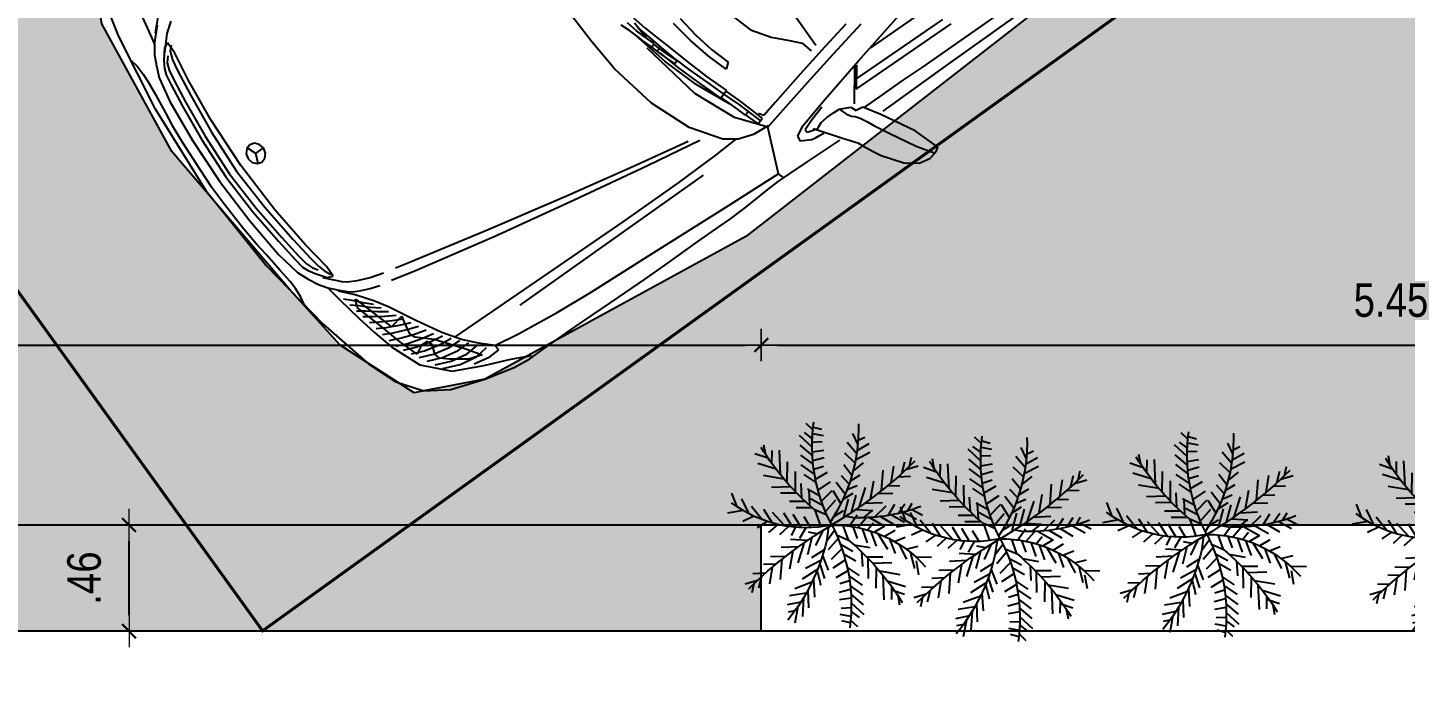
# Model space of a CAD drawing. Header units: millimetres. Extents: x 1904 to 2142, y -1319 to -1235.
# Drawn here: x 2052.4 to 2058.37, y -1250.15 to -1247.31 of the extents above; entities that cross this region are included whole.
import ezdxf

# ---------------------------------------------------------------- set-up
doc = ezdxf.new("R2010")
doc.units = ezdxf.units.MM
doc.header["$LTSCALE"] = 30
doc.linetypes.add('HIDDEN2', pattern=[0.1875, 0.125, -0.0625])
doc.layers.get('0').update_dxf_attribs({"linetype": 'CONTINUOUS'})
doc.layers.get('Defpoints').update_dxf_attribs({"linetype": 'CONTINUOUS'})
doc.layers.add('arquitetura', color=8, linetype='CONTINUOUS')
doc.layers.add('VE', color=118, linetype='CONTINUOUS')
doc.layers.add('E-Pen-C', color=4, linetype='CONTINUOUS', lineweight=15)
doc.layers.add('E-Pen-G', color=3, linetype='CONTINUOUS', lineweight=30)
doc.styles.add('F2', font='ARIALN.TTF')
doc.dimstyles.new('DIMENSION-1', dxfattribs={"dimtxt": 0.145, "dimasz": 0.07, "dimexe": 1, "dimexo": 0, "dimgap": 0.12, "dimtad": 1, "dimzin": 7, "dimdsep": 46, "dimtxsty": 'F2', "dimblk1": 'TRACO', "dimblk2": 'TRACO', "dimsah": 1, "dimcen": 1, "dimse1": 1, "dimse2": 1, "dimclrd": 4, "dimclre": 256, "dimclrt": 4, "dimadec": 8, "dimazin": 0, "dimtfac": 1, "dimtix": 1, "dimtmove": 2, "dimatfit": 3, "dimldrblk": 'TRACO', "dimfxl": 1, "dimtolj": 1, "dimtzin": 0, "dimarcsym": 0})

# ---------------------------------------------------------------- blocks, each defined once
blk = doc.blocks.new('TRACO')
at = {"layer": 'E-Pen-C'}
for p, q in [((0, 1), (0, -1)), ((-1, 0), (1, 0))]:
    blk.add_line(p, q, dxfattribs=at)
at = {"layer": 'E-Pen-G'}
blk.add_line((-0.424, -0.424), (0.424, 0.424), dxfattribs=at)
blk = doc.blocks.new('*D163')
at = {"layer": 'arquitetura', "color": 4, "linetype": 'Continuous', "lineweight": -2}
blk.add_line((2044.2583, -1248.6891), (2055.5107, -1248.6891), dxfattribs=at)
at = {"layer": 'Defpoints', "color": 0, "linetype": 'Continuous'}
for p in [(2055.5807, -1248.6891), (2044.1883, -1249.6003), (2055.5807, -1249.9289)]:
    blk.add_point(p, dxfattribs=at)
at = {"layer": 'arquitetura', "color": 4, "linetype": 'Continuous', "lineweight": -2, "xscale": 0.07, "yscale": 0.07, "zscale": 0.07, "rotation": 180}
blk.add_blockref('TRACO', (2044.1883, -1248.6891), dxfattribs=at)
at = {"layer": 'arquitetura', "color": 4, "linetype": 'Continuous', "lineweight": -2, "xscale": 0.07, "yscale": 0.07, "zscale": 0.07}
blk.add_blockref('TRACO', (2055.5807, -1248.6891), dxfattribs=at)
at = {"layer": 'arquitetura', "color": 4, "linetype": 'Continuous', "insert": (2049.8845, -1248.4951), "char_height": 0.145, "attachment_point": 5, "style": 'F2'}
blk.add_mtext('\\A1;11.39', dxfattribs=at)
blk = doc.blocks.new('*D164')
at = {"layer": 'arquitetura', "color": 4, "linetype": 'Continuous', "lineweight": -2}
blk.add_line((2055.6507, -1248.6891), (2060.9645, -1248.6891), dxfattribs=at)
at = {"layer": 'Defpoints', "color": 0, "linetype": 'Continuous'}
for p in [(2061.0345, -1248.6891), (2055.5807, -1249.9289), (2061.0345, -1249.9289)]:
    blk.add_point(p, dxfattribs=at)
at = {"layer": 'arquitetura', "color": 4, "linetype": 'Continuous', "lineweight": -2, "xscale": 0.07, "yscale": 0.07, "zscale": 0.07, "rotation": 180}
blk.add_blockref('TRACO', (2055.5807, -1248.6891), dxfattribs=at)
at = {"layer": 'arquitetura', "color": 4, "linetype": 'Continuous', "lineweight": -2, "xscale": 0.07, "yscale": 0.07, "zscale": 0.07}
blk.add_blockref('TRACO', (2061.0345, -1248.6891), dxfattribs=at)
at = {"layer": 'arquitetura', "color": 4, "linetype": 'Continuous', "insert": (2058.3076, -1248.4954), "char_height": 0.145, "attachment_point": 5, "style": 'F2'}
blk.add_mtext('\\A1;5.45', dxfattribs=at)
blk = doc.blocks.new('Austin Mini dessus')
at = {"color": 8, "flags": 128}
for points in [[(1.1117, 3.9516), (1.1466, 3.978)], [(1.1466, 3.978), (1.1788, 3.984)], [(1.1671, 3.9332), (1.2, 3.9805)], [(1.1788, 3.984), (1.2025, 3.9796)], [(1.2159, 3.9699), (1.1905, 3.8965)], [(1.2025, 3.9796), (1.2133, 3.9732)], [(1.2133, 3.9732), (1.2159, 3.9699)], [(1.0718, 3.8974), (1.1117, 3.9516)], [(1.127, 3.8612), (1.1671, 3.9332)], [(1.0602, 3.8752), (1.0718, 3.8974)], [(1.1905, 3.8965), (1.1378, 3.8027)], [(1.0455, 3.8453), (1.0602, 3.8752)], [(1.1035, 3.8163), (1.127, 3.8612)], [(1.0093, 3.792), (1.0326, 3.8229)], [(1.0326, 3.8229), (1.0383, 3.8304)], [(1.0383, 3.8304), (1.0455, 3.8453)], [(1.0947, 3.7975), (1.1035, 3.8163)], [(-0.2069, 3.765), (-0.1204, 3.7865)], [(-0.1204, 3.7865), (-0.0703, 3.7926)], [(-0.114, 3.7617), (-0.0609, 3.787)], [(-0.0703, 3.7926), (-0.0241, 3.7916)], [(-0.0241, 3.7916), (0.0842, 3.7922)], [(0.0842, 3.7922), (0.2332, 3.7952)], [(0.2332, 3.7952), (0.3237, 3.797)], [(0.3237, 3.797), (0.3971, 3.7966)], [(0.3971, 3.7966), (0.5088, 3.7962)], [(0.5088, 3.7962), (0.581, 3.797)], [(0.581, 3.797), (0.6212, 3.7976)], [(0.6212, 3.7976), (0.674, 3.7963)], [(0.674, 3.7963), (0.7177, 3.7934)], [(0.7177, 3.7934), (0.7547, 3.7905)], [(0.7547, 3.7905), (0.7913, 3.7892)], [(0.7913, 3.7892), (0.8117, 3.7899)], [(0.8107, 3.7898), (0.8054, 3.7722)], [(0.8117, 3.7899), (0.831, 3.7901)], [(0.831, 3.7901), (0.8924, 3.7915)], [(0.8924, 3.7915), (1.0016, 3.7949)], [(0.9589, 3.7245), (1.0093, 3.792)], [(1.0753, 3.7651), (1.0842, 3.7768)], [(1.0842, 3.7768), (1.0947, 3.7975)], [(1.1378, 3.8027), (1.1088, 3.7563)], [(1.1489, 3.7991), (1.3693, 3.7967)], [(1.3693, 3.7967), (1.6304, 3.7968)], [(-0.302, 3.7337), (-0.2069, 3.765)], [(-0.1874, 3.7324), (-0.114, 3.7617)], [(0.0688, 3.7297), (0.18, 3.7384)], [(0.18, 3.7384), (0.3684, 3.7483)], [(0.3684, 3.7483), (0.6405, 3.7634)], [(0.6405, 3.7634), (0.8064, 3.7721)], [(0.8054, 3.7722), (0.8566, 3.6469)], [(0.936, 3.7475), (0.9091, 3.7332)], [(0.936, 3.7475), (0.949, 3.7493)], [(0.949, 3.7493), (0.9623, 3.751)], [(0.9623, 3.751), (0.9758, 3.7525)], [(1.0506, 3.7228), (1.0594, 3.7455)], [(1.0506, 3.7228), (1.0806, 3.7369)], [(1.0594, 3.7455), (1.0677, 3.7588)], [(1.0677, 3.7588), (1.0753, 3.7651)], [(1.0806, 3.7369), (1.0877, 3.7528)], [(1.1088, 3.7563), (1.0877, 3.7528)], [(1.1098, 3.7592), (1.174, 3.7599)], [(1.174, 3.7599), (1.2419, 3.7604)], [(1.2419, 3.7604), (1.3135, 3.7616)], [(1.3135, 3.7616), (1.4923, 3.7636)], [(1.4923, 3.7636), (1.6691, 3.7637)], [(-0.3667, 3.6929), (-0.302, 3.7337)], [(-0.269, 3.694), (-0.1874, 3.7324)], [(-0.24, 3.6915), (-0.1897, 3.6999)], [(-0.1734, 3.7051), (-0.2108, 3.6933)], [(-0.2065, 3.713), (-0.1595, 3.7223)], [(-0.2018, 3.6646), (-0.1734, 3.7051)], [(-0.1897, 3.6999), (-0.152, 3.6952)], [(-0.1288, 3.7047), (-0.1629, 3.672)], [(-0.1595, 3.7223), (-0.127, 3.7206)], [(-0.127, 3.7206), (-0.1288, 3.7047)], [(-0.1288, 3.7047), (-0.0554, 3.7158)], [(-0.0554, 3.7158), (0.0688, 3.7297)], [(0.9091, 3.7332), (0.9111, 3.717)], [(0.9111, 3.717), (0.9395, 3.7016)], [(0.9383, 3.7145), (0.9395, 3.7228)], [(0.9665, 3.7034), (0.9383, 3.7145)], [(0.9395, 3.7228), (0.9564, 3.7282)], [(0.9395, 3.7016), (1.0331, 3.6766)], [(0.9564, 3.7282), (0.9673, 3.7309)], [(1.0136, 3.6893), (0.9665, 3.7034)], [(0.9673, 3.7309), (0.9712, 3.7316)], [(0.9712, 3.7316), (0.975, 3.7288)], [(0.975, 3.7288), (0.9869, 3.7238)], [(0.9869, 3.7238), (1.0083, 3.721)], [(1.0083, 3.721), (1.031, 3.7215)], [(1.031, 3.7215), (1.0455, 3.7223)], [(1.0455, 3.7223), (1.0506, 3.7228)], [(1.0947, 3.7351), (1.1565, 3.6487)], [(1.1226, 3.7043), (1.4484, 3.7087)], [(1.1626, 3.649), (1.1226, 3.7043)], [(-0.4163, 3.6266), (-0.3667, 3.6929)], [(-0.3332, 3.6261), (-0.269, 3.694)], [(-0.2983, 3.6509), (-0.2548, 3.669)], [(-0.2862, 3.6722), (-0.24, 3.6915)], [(-0.2557, 3.6613), (-0.2776, 3.6432)], [(-0.2582, 3.5904), (-0.2018, 3.6646)], [(-0.2108, 3.6933), (-0.2557, 3.6613)], [(-0.2548, 3.669), (-0.2057, 3.6781)], [(-0.2057, 3.6781), (-0.1684, 3.6754)], [(-0.1629, 3.672), (-0.1958, 3.6357)], [(1.0331, 3.6766), (1.174, 3.6425)], [(1.1335, 3.6804), (1.4355, 3.6849)], [(-0.4494, 3.54), (-0.4163, 3.6266)], [(-0.3686, 3.5396), (-0.3332, 3.6261)], [(-0.3224, 3.6082), (-0.2844, 3.624)], [(-0.3103, 3.6295), (-0.2696, 3.6465)], [(-0.2844, 3.624), (-0.2378, 3.6344)], [(-0.2776, 3.6432), (-0.2819, 3.6262)], [(-0.2819, 3.6262), (-0.2717, 3.5998)], [(-0.2696, 3.6465), (-0.2217, 3.6563)], [(-0.2378, 3.6344), (-0.2012, 3.6358)], [(-0.1958, 3.6357), (-0.2299, 3.5876)], [(-0.2217, 3.6563), (-0.1848, 3.6556)], [(-0.2069, 3.6195), (0.1144, 3.6255)], [(0.6296, 3.652), (-0.0059, 3.652)], [(0.1144, 3.6255), (0.369, 3.6287)], [(0.369, 3.6287), (0.5603, 3.6292)], [(0.5603, 3.6292), (0.6914, 3.6273)], [(0.6914, 3.6273), (0.7656, 3.6231)], [(0.769, 3.6265), (0.7337, 3.6018)], [(0.8118, 3.6411), (0.769, 3.6265)], [(0.8566, 3.6469), (0.7958, 3.5707)], [(0.8596, 3.6444), (0.8118, 3.6411)], [(0.835, 3.6098), (0.8402, 3.6233)], [(0.8372, 3.5784), (0.8502, 3.6203)], [(0.8402, 3.6233), (0.8582, 3.6183)], [(0.8566, 3.6469), (0.909, 3.6348)], [(0.909, 3.6348), (1.0218, 3.609)], [(1.174, 3.6425), (1.2747, 3.6187)], [(1.2235, 3.6328), (1.5547, 3.6348)], [(-0.3219, 3.5976), (-0.3417, 3.5395)], [(-0.3344, 3.5868), (-0.2992, 3.6015)], [(-0.3144, 3.5923), (-0.3219, 3.5976)], [(-0.2975, 3.5839), (-0.3144, 3.5923)], [(-0.3139, 3.579), (-0.2698, 3.5907)], [(-0.2994, 3.5535), (-0.2582, 3.5904)], [(-0.2992, 3.6015), (-0.2538, 3.6126)], [(-0.28, 3.5832), (-0.2975, 3.5839)], [(-0.2717, 3.5998), (-0.28, 3.5832)], [(-0.2299, 3.5876), (-0.2701, 3.5169)], [(-0.2698, 3.5907), (-0.2341, 3.5963)], [(-0.2538, 3.6126), (-0.2177, 3.6161)], [(0.7337, 3.6018), (0.675, 3.5196)], [(0.8151, 3.5556), (0.8242, 3.5824)], [(0.8252, 3.5824), (0.8299, 3.5961)], [(0.8252, 3.5824), (0.8372, 3.5784)], [(0.8299, 3.5961), (0.835, 3.6098)], [(0.8462, 3.577), (0.8582, 3.6183)], [(0.8604, 3.6051), (0.8577, 3.6008)], [(0.8634, 3.6093), (0.8604, 3.6051)], [(0.8666, 3.6133), (0.8634, 3.6093)], [(0.9143, 3.6021), (0.8666, 3.6133)], [(1.0183, 3.578), (0.9143, 3.6021)], [(1.0218, 3.609), (1.1282, 3.5852)], [(1.1282, 3.5852), (1.2404, 3.5618)], [(1.2747, 3.6187), (1.3537, 3.601)], [(-0.3585, 3.5441), (-0.3287, 3.5566)], [(-0.3465, 3.5655), (-0.3139, 3.579)], [(-0.3356, 3.5327), (-0.2955, 3.5465)], [(-0.3287, 3.5566), (-0.2858, 3.5689)], [(-0.3066, 3.538), (-0.2994, 3.5535)], [(-0.2955, 3.5465), (-0.2617, 3.5558)], [(-0.2858, 3.5689), (-0.2505, 3.5765)], [(0.4929, 3.5192), (0.6502, 3.5491)], [(0.517, 3.5386), (0.6793, 3.5662)], [(0.7958, 3.5707), (0.7435, 3.4498)], [(0.8063, 3.5287), (0.8151, 3.5556)], [(0.8257, 3.5419), (0.8097, 3.4979)], [(0.8257, 3.5419), (0.8372, 3.5784)], [(0.8334, 3.5361), (0.8462, 3.577)], [(1.12, 3.5551), (1.0183, 3.578)], [(1.0731, 3.5095), (1.0817, 3.5421)], [(1.2053, 3.5371), (1.12, 3.5551)], [(-0.4897, 3.3744), (-0.4494, 3.54)], [(-0.3843, 3.4776), (-0.3686, 3.5396)], [(-0.3693, 3.4953), (-0.3424, 3.5089)], [(-0.3639, 3.5197), (-0.3356, 3.5327)], [(-0.3417, 3.5395), (-0.3534, 3.4979)], [(-0.3424, 3.5089), (-0.3051, 3.524)], [(-0.3148, 3.5016), (-0.2843, 3.5144)], [(-0.2701, 3.5169), (-0.3098, 3.443)], [(-0.3001, 3.5036), (-0.3066, 3.538)], [(-0.3051, 3.524), (-0.273, 3.5351)], [(-0.2946, 3.4845), (-0.3001, 3.5036)], [(0.2791, 3.4759), (0.4929, 3.5192)], [(0.2925, 3.4981), (0.517, 3.5386)], [(0.675, 3.5196), (0.6278, 3.4015)], [(0.8067, 3.5309), (0.7615, 3.4315)], [(0.7718, 3.4351), (0.7952, 3.5024)], [(0.7952, 3.5024), (0.8192, 3.4954)], [(0.7972, 3.5019), (0.8063, 3.5287)], [(0.8192, 3.4954), (0.8334, 3.5361)], [(1.0484, 3.4825), (1.0731, 3.5095)], [(1.1011, 3.5379), (1.1017, 3.2922)], [(-0.3968, 3.4202), (-0.3843, 3.4776)], [(-0.3572, 3.4821), (-0.3836, 3.3914)], [(-0.3746, 3.4709), (-0.3493, 3.4851)], [(-0.374, 3.3698), (-0.3363, 3.4925)], [(-0.3534, 3.4979), (-0.3572, 3.4821)], [(-0.3561, 3.4613), (-0.3244, 3.4792)], [(-0.3493, 3.4851), (-0.3148, 3.5016)], [(-0.3363, 3.4925), (-0.2946, 3.4845)], [(-0.3341, 3.4567), (-0.3068, 3.4729)], [(-0.3244, 3.4792), (-0.2956, 3.4936)], [(0.0453, 3.4261), (0.2791, 3.4759)], [(0.0478, 3.4514), (0.2925, 3.4981)], [(0.8092, 3.4984), (0.7905, 3.4435)], [(0.7985, 3.4305), (0.8212, 3.4949)], [(1.0114, 3.445), (1.0484, 3.4825)], [(-0.3854, 3.4222), (-0.363, 3.4375)], [(-0.38, 3.4466), (-0.3561, 3.4613)], [(-0.3698, 3.4136), (-0.3437, 3.4343)], [(-0.363, 3.4375), (-0.3341, 3.4567)], [(-0.3534, 3.4119), (-0.3294, 3.4315)], [(-0.3437, 3.4343), (-0.3181, 3.4522)], [(-0.3098, 3.443), (-0.3346, 3.403)], [(-0.1749, 3.4052), (0.0478, 3.4514)], [(-0.172, 3.3767), (0.0453, 3.4261)], [(0.7435, 3.4498), (0.7081, 3.2674)], [(0.7615, 3.4315), (0.7277, 3.3278)], [(0.7484, 3.3675), (0.7718, 3.4351)], [(0.7905, 3.4435), (0.7715, 3.3887)], [(0.7785, 3.3642), (0.7985, 3.4305)], [(0.8558, 3.4451), (0.8359, 3.3854)], [(0.8536, 3.3763), (0.8715, 3.4329)], [(0.8715, 3.4329), (0.8558, 3.4451)], [(0.9762, 3.3945), (1.0114, 3.445)], [(-0.4112, 3.3468), (-0.3968, 3.4202)], [(-0.3961, 3.3734), (-0.3767, 3.3898)], [(-0.3908, 3.3978), (-0.3698, 3.4136)], [(-0.3836, 3.3914), (-0.374, 3.3698)], [(-0.3836, 3.366), (-0.363, 3.3894)], [(-0.3767, 3.3898), (-0.3534, 3.4119)], [(-0.3481, 3.3863), (-0.3679, 3.3589)], [(-0.363, 3.3894), (-0.3407, 3.4108)], [(-0.3346, 3.403), (-0.3481, 3.3863)], [(-0.2599, 3.3851), (-0.2335, 3.3912)], [(-0.2335, 3.3912), (-0.2013, 3.399)], [(-0.2013, 3.399), (-0.1749, 3.4052)], [(0.6278, 3.4015), (0.5988, 3.2619)], [(0.7715, 3.3887), (0.7537, 3.3335)], [(0.9547, 3.3266), (0.9762, 3.3945)], [(-0.5243, 3.1472), (-0.4897, 3.3744)], [(-0.4198, 3.2983), (-0.4112, 3.3468)], [(-0.4015, 3.349), (-0.3836, 3.366)], [(-0.3679, 3.3589), (-0.4003, 3.3232)], [(-0.3805, 3.3391), (-0.3683, 3.348)], [(-0.3683, 3.348), (-0.347, 3.3593)], [(-0.347, 3.3593), (-0.3226, 3.369)], [(-0.3226, 3.369), (-0.2958, 3.3774)], [(-0.3048, 3.3438), (-0.2667, 3.355)], [(-0.2307, 3.363), (-0.2112, 3.3675)], [(-0.2112, 3.3675), (-0.1915, 3.3721)], [(-0.1915, 3.3721), (-0.172, 3.3767)], [(0.7293, 3.299), (0.7484, 3.3675)], [(0.7472, 3.3485), (0.7374, 3.3232)], [(0.7472, 3.3485), (0.7557, 3.345)], [(0.7597, 3.2985), (0.7785, 3.3642)], [(0.8359, 3.3854), (0.8202, 3.3211)], [(0.8415, 3.3179), (0.8536, 3.3763)], [(-0.4198, 3.2983), (-0.397, 3.3226)], [(-0.397, 3.3226), (-0.3805, 3.3391)], [(-0.3764, 3.3069), (-0.3644, 3.3161)], [(-0.3644, 3.3161), (-0.339, 3.3298)], [(-0.339, 3.3298), (-0.3048, 3.3438)], [(0.7277, 3.3278), (0.7023, 3.2216)], [(0.7374, 3.3232), (0.728, 3.2975)], [(0.7371, 3.2944), (0.7462, 3.3202)], [(0.7537, 3.3335), (0.7422, 3.2911)], [(0.7462, 3.3202), (0.7557, 3.3455)], [(0.8202, 3.3211), (0.8092, 3.2537)], [(0.8325, 3.2537), (0.8415, 3.3179)], [(-0.5014, 3.3001), (-0.4965, 3.2759)], [(-0.4965, 3.2759), (-0.4951, 3.2474)], [(-0.4498, 3.2462), (-0.435, 3.2757)], [(-0.435, 3.2757), (-0.4198, 3.2983)], [(-0.4251, 3.2451), (-0.4036, 3.2735)], [(-0.415, 3.2655), (-0.3926, 3.2902)], [(-0.4036, 3.2735), (-0.3881, 3.2799)], [(-0.3992, 3.255), (-0.3897, 3.273)], [(-0.3926, 3.2902), (-0.3764, 3.3069)], [(-0.3881, 3.2799), (-0.3879, 3.2469)], [(0.7198, 3.2721), (0.7153, 3.258)], [(0.728, 3.2975), (0.7203, 3.2716)], [(0.7208, 3.2721), (0.7313, 3.2686)], [(0.7263, 3.2915), (0.7353, 3.2885)], [(0.7293, 3.2686), (0.7371, 3.2944)], [(0.7422, 3.2911), (0.7318, 3.2485)], [(0.7478, 3.258), (0.7597, 3.2985)], [(-0.4951, 3.2474), (-0.4961, 3.222)], [(-0.4642, 3.2131), (-0.4498, 3.2462)], [(-0.4368, 3.2263), (-0.4251, 3.2451)], [(-0.4223, 3.2271), (-0.4123, 3.2411)], [(-0.4102, 3.2033), (-0.4054, 3.2337)], [(-0.4054, 3.2337), (-0.3992, 3.255)], [(-0.3879, 3.2469), (-0.4009, 3.1615)], [(0.5988, 3.2619), (0.5909, 3.1628)], [(0.7105, 3.2437), (0.7063, 3.2296)], [(0.7153, 3.258), (0.7105, 3.2437)], [(0.72, 3.2361), (0.7116, 3.2101)], [(0.7313, 3.2686), (0.72, 3.2361)], [(0.7318, 3.2485), (0.7208, 3.2061)], [(0.7243, 3.2421), (0.7215, 3.2248)], [(0.7361, 3.2172), (0.7478, 3.258)], [(-0.4961, 3.222), (-0.5002, 3.1805)], [(-0.4783, 3.1411), (-0.4642, 3.2131)], [(-0.4482, 3.1794), (-0.4433, 3.2092)], [(-0.4433, 3.2092), (-0.4368, 3.2263)], [(-0.4345, 3.1767), (-0.4292, 3.2081)], [(-0.4292, 3.2081), (-0.4223, 3.2271)], [(-0.42, 3.129), (-0.4102, 3.2033)], [(0.6964, 3.1985), (0.6864, 3.1723)], [(0.7063, 3.2296), (0.6964, 3.1985)], [(0.7116, 3.2101), (0.7041, 3.1774)], [(0.721, 3.2072), (0.7203, 3.1896)], [(0.7215, 3.2248), (0.721, 3.2072)], [(0.7263, 3.1761), (0.7361, 3.2172)], [(-0.5002, 3.1805), (-0.5068, 3.1221)], [(-0.457, 3.1102), (-0.4482, 3.1794)], [(-0.4433, 3.1075), (-0.4345, 3.1767)], [(-0.4009, 3.1615), (-0.4139, 3.0323)], [(0.5909, 3.1628), (0.5858, 3.0317)], [(-0.5405, 2.876), (-0.5243, 3.1472)], [(-0.5068, 3.1221), (-0.5121, 3.0818)], [(-0.4897, 3.0166), (-0.4783, 3.1411)], [(-0.4326, 3.01), (-0.42, 3.129)], [(-0.5121, 3.0818), (-0.5164, 3.0261)], [(-0.4678, 3.0008), (-0.457, 3.1102)], [(-0.4541, 2.9981), (-0.4433, 3.1075)], [(-0.5164, 3.0261), (-0.5207, 2.9376)], [(-0.4943, 2.876), (-0.4897, 3.0166)], [(-0.473, 2.876), (-0.4678, 3.0008)], [(-0.4594, 2.8733), (-0.4541, 2.9981)], [(-0.4389, 2.8801), (-0.4326, 3.01)], [(-0.4139, 3.0323), (-0.4198, 2.8742)], [(-0.5207, 2.9376), (-0.5227, 2.876)], [(-0.4326, 2.7495), (-0.4389, 2.8801)], [(-0.3917, 2.8708), (-0.3881, 2.8859)], [(-0.3881, 2.8859), (-0.3786, 2.8967)], [(-0.3786, 2.8967), (-0.3653, 2.9008)], [(-0.3767, 2.8977), (-0.3653, 2.8708)], [(-0.3653, 2.9008), (-0.352, 2.8967)], [(-0.352, 2.8967), (-0.3425, 2.8859)], [(-0.3425, 2.8859), (-0.3389, 2.8708)], [(-0.5405, 2.876), (-0.5243, 2.6047)], [(-0.5207, 2.8143), (-0.5227, 2.876)], [(-0.4897, 2.7353), (-0.4943, 2.876)], [(-0.4678, 2.7512), (-0.473, 2.876)], [(-0.4541, 2.7484), (-0.4594, 2.8733)], [(-0.4198, 2.8742), (-0.4139, 2.72)], [(-0.3881, 2.8557), (-0.3917, 2.8708)], [(-0.3786, 2.845), (-0.3881, 2.8557)], [(-0.3653, 2.8409), (-0.3786, 2.845)], [(-0.3653, 2.8708), (-0.3767, 2.844)], [(-0.3653, 2.8708), (-0.3389, 2.8708)], [(-0.352, 2.845), (-0.3653, 2.8409)], [(-0.3425, 2.8557), (-0.352, 2.845)], [(-0.3389, 2.8708), (-0.3425, 2.8557)], [(-0.5164, 2.7259), (-0.5207, 2.8143)], [(-0.5121, 2.6701), (-0.5164, 2.7259)], [(-0.4783, 2.6109), (-0.4897, 2.7353)], [(-0.457, 2.6417), (-0.4678, 2.7512)], [(-0.4433, 2.639), (-0.4541, 2.7484)], [(-0.42, 2.6293), (-0.4326, 2.7495)], [(-0.4139, 2.72), (-0.4009, 2.5911)], [(-0.5068, 2.6299), (-0.5121, 2.6701)], [(-0.5002, 2.5714), (-0.5068, 2.6299)], [(-0.4642, 2.5388), (-0.4783, 2.6109)], [(-0.4482, 2.5725), (-0.457, 2.6417)], [(-0.4345, 2.5698), (-0.4433, 2.639)], [(-0.4102, 2.5543), (-0.42, 2.6293)], [(-0.5243, 2.6047), (-0.4897, 2.3776)], [(-0.4961, 2.5299), (-0.5002, 2.5714)], [(-0.4433, 2.5428), (-0.4482, 2.5725)], [(-0.429, 2.5374), (-0.4345, 2.5698)], [(-0.4009, 2.5911), (-0.3879, 2.5051)], [(-0.4951, 2.5046), (-0.4961, 2.5299)], [(-0.4511, 2.5067), (-0.4642, 2.5388)], [(-0.4368, 2.5257), (-0.4433, 2.5428)], [(-0.4211, 2.5171), (-0.429, 2.5374)], [(-0.4038, 2.5192), (-0.4102, 2.5543)], [(-0.4965, 2.4761), (-0.4951, 2.5046)], [(-0.4377, 2.4782), (-0.4511, 2.5067)], [(-0.4251, 2.5069), (-0.4368, 2.5257)], [(-0.4036, 2.4784), (-0.4251, 2.5069)], [(-0.4082, 2.5023), (-0.4211, 2.5171)], [(-0.4106, 2.4907), (-0.373, 2.4496)], [(-0.3951, 2.4956), (-0.4038, 2.5192)], [(-0.3837, 2.4832), (-0.3951, 2.4956)], [(-0.3879, 2.5051), (-0.3881, 2.472)], [(-0.5014, 2.4519), (-0.4965, 2.4761)], [(-0.4198, 2.4536), (-0.4377, 2.4782)], [(-0.4198, 2.4536), (-0.3822, 2.4143)], [(-0.4126, 2.4151), (-0.4198, 2.4536)], [(-0.3881, 2.472), (-0.4036, 2.4784)], [(-0.3975, 2.3367), (-0.4126, 2.4151)], [(-0.3677, 2.3955), (-0.4003, 2.4288)], [(-0.373, 2.4496), (-0.3435, 2.4277)], [(-0.4897, 2.3776), (-0.4494, 2.2119)]]:
    blk.add_lwpolyline(points, dxfattribs=at)
blk = doc.blocks.new('FLOR2')
at = {"layer": 'VE', "color": 8}
for p, q in [((-80.3, 253.3), (-101.6, 282.1)), ((-82.6, 266.8), (-71.8, 290.5)), ((-77.5, 238.1), (-64.7, 269)), ((53.7, 258.4), (40.8, 273)), ((53.2, 243.8), (73.7, 286)), ((-74.7, 224.4), (-101.7, 246.3)), ((-69.4, 199.7), (-47.7, 241.3)), ((49.4, 200.4), (16.6, 234.2)), ((52.3, 229.2), (26.3, 258.5)), ((51.1, 215.2), (79.6, 258.5)), ((-66.3, 186.3), (-93.5, 208.1)), ((-61.3, 166.2), (-30.7, 213.6)), ((43.9, 166.6), (16.6, 210)), ((42.1, 157.4), (74.8, 195.4)), ((48.1, 190.9), (79.6, 229.4)), ((197.1, 193.1), (174.8, 202.3)), ((-228.8, 121.8), (-258.8, 154)), ((-57.8, 153.1), (-91, 179.1)), ((-50.9, 128.4), (-27.3, 174.9)), ((34.9, 127.8), (16.6, 176)), ((157.5, 136.3), (134.7, 159.9)), ((174.2, 158.1), (152.7, 176.1)), ((187.8, 178.2), (161.1, 191.4)), ((179.9, 166.3), (207.2, 166.2)), ((193, 186.4), (218.9, 189.4)), ((-248.3, 123.4), (-282.9, 101.8)), ((-209.5, 119.1), (-251.1, 97.5)), ((-195.2, 116.4), (-211.3, 146.7)), ((-157.4, 106.1), (-168.5, 136.9)), ((-128.8, 95.1), (-135.3, 128.2)), ((-101.1, 81.5), (-107.5, 115.3)), ((-45.4, 110.2), (-82.7, 140.9)), ((-39.3, 91.1), (-19.9, 146.4)), ((27.5, 102.9), (6.9, 146.9)), ((30.7, 113.1), (65.1, 137.2)), ((105, 81.1), (89.8, 117)), ((125.4, 100.5), (108.7, 123.5)), ((141.8, 117.9), (121.5, 144.1)), ((150.9, 128.4), (195.6, 131.1)), ((166, 147.1), (213.3, 152.2)), ((-171.1, 110.4), (-216.8, 98.5)), ((-143, 100.9), (-184.2, 85)), ((-110.7, 86.6), (-160.6, 77.4)), ((-84.2, 71.5), (-80.2, 97.5)), ((-36.3, 82.2), (-75, 107.5)), ((-61, 55.7), (-56.7, 89.9)), ((-30.9, 66.6), (-12.1, 113)), ((-18.6, 33.4), (-9.2, 79.1)), ((17.2, 73.9), (2, 112.9)), ((23.1, 89.8), (60.2, 112.9)), ((54.7, 41.9), (48.8, 84.2)), ((81.1, 61.1), (66.9, 100.4)), ((115.6, 91), (160.4, 89.1)), ((134.9, 110.4), (178, 110.1)), ((189.8, 32.5), (233.7, 85.8)), ((-91.7, 76.1), (-133.4, 59.7)), ((-71.4, 63.1), (-110.4, 47.3)), ((-50.4, 47.4), (-82.6, 34.3)), ((-25, 50.2), (-47.6, 61.3)), ((-11.4, 15.4), (7.9, 51.4)), ((7.7, 13.9), (7.9, 51.4)), ((28.8, 25.6), (25.9, 67.6)), ((67, 50.6), (105.8, 45.4)), ((97.7, 74.8), (137.5, 72.5)), ((103.6, 16.2), (129.9, 47.5)), ((127.7, 19.7), (162.5, 64.9)), ((161.6, 26), (195.9, 72.7)), ((228.3, 43.3), (249.4, 72.6)), ((234.1, 50.4), (269.5, 38.8)), ((256.3, 52.6), (276.4, 71.1)), ((-190.4, -16.5), (-241.7, 10.1)), ((-162.2, -10.6), (-203.9, 23.1)), ((-138.3, -6.5), (-174.5, 20.9)), ((-104.1, -2.9), (-140.4, 24.4)), ((-79, 0.2), (-115.2, 27.6)), ((-34.8, -7.8), (-70.5, 0.7)), ((-27.9, 27.5), (-69, 0.4)), ((17.8, -11.5), (53.6, 12.1)), ((19.5, 20.2), (55.1, 11.7)), ((43.6, 34.6), (82.9, 28.8)), ((74.5, 13.1), (115.2, -7.4)), ((122.9, 19), (159.1, -8.4)), ((146.8, 23), (188.6, -10.7)), ((175.1, 28.9), (226.4, 2.4)), ((209.1, 37.6), (258.9, 19.8)), ((-260.6, -36.3), (-297.5, -24.2)), ((-224.4, -25.1), (-274.3, -7.4)), ((-243.7, -30.8), (-264.8, -60.1)), ((-205.1, -20), (-249, -73.3)), ((-176.9, -13.5), (-211.2, -60.3)), ((-143.1, -7.2), (-177.8, -52.5)), ((-119, -3.8), (-145.3, -35)), ((-82.4, -38.1), (-121.1, -32.9)), ((-90.2, -2.9), (-116.5, -34.1)), ((-59, -22.2), (-98.2, -16.3)), ((-70, -29.4), (-64.1, -71.7)), ((-43.8, -14.7), (-40.9, -56.7)), ((-17.4, -15.4), (-5.3, -45.9)), ((5.3, -32.4), (-13.4, -78.7)), ((9.6, -37.7), (32.3, -48.8)), ((32.9, -20.5), (32.1, -58.5)), ((42.4, -25.6), (71.3, -6.3)), ((54.4, -31.5), (57.1, -66)), ((66.1, -36.8), (101.2, -13.5)), ((88.6, -45.5), (126.2, -21)), ((109.3, -51.9), (156.4, -33)), ((143.9, -59.5), (181, -35.7)), ((212.6, -64.1), (249.1, -34.6)), ((240.1, -54.5), (268.6, -27.6)), ((-271.7, -40.1), (-291.8, -58.6)), ((-113, -62.3), (-152.8, -60)), ((-120.3, -68.7), (-105.1, -104.5)), ((-96.4, -48.6), (-82.2, -87.9)), ((-23.5, -56.8), (-61.5, -71.9)), ((-25.5, -69.9), (-13.5, -100.4)), ((15.6, -54.2), (-3.2, -100.5)), ((21, -69.7), (59.6, -95)), ((50.8, -62.6), (58.9, -94.5)), ((64.2, -73.5), (111.4, -79.4)), ((80.3, -42.5), (81.7, -68.7)), ((98.9, -48.8), (111.9, -80.7)), ((128.7, -56.7), (141.8, -87.8)), ((159, -61.7), (176, -89.7)), ((173.3, -63.2), (215.7, -42.4)), ((198, -64.3), (219.9, -90.7)), ((232.1, -62.8), (267.9, -88.5)), ((-150.3, -97.9), (-193.3, -97.6)), ((-131, -78.5), (-175.7, -76.6)), ((-157.1, -105.4), (-136.8, -131.7)), ((-140.7, -88), (-124, -111.1)), ((-37.2, -114.1), (-68.5, -119.5)), ((-28.9, -84.6), (-68.3, -95.7)), ((-31.5, -100), (-16.7, -124.3)), ((23.9, -78.7), (4.6, -133.9)), ((30, -97.7), (67.4, -128.4)), ((74.6, -82.5), (81.9, -127.1)), ((87.1, -94.1), (128.1, -98.7)), ((101.9, -109), (98.1, -145.2)), ((-181.4, -134.6), (-228.6, -139.7)), ((-166.3, -115.9), (-211, -118.7)), ((-189.5, -145.7), (-168.1, -163.6)), ((-172.9, -123.8), (-150, -147.4)), ((-45.5, -137.8), (-81, -147.5)), ((-50.1, -149.5), (-40.8, -185.5)), ((-39.9, -122.1), (-27.9, -152.6)), ((35.5, -115.9), (12, -162.5)), ((42.5, -140.6), (75.6, -166.6)), ((108.6, -116.2), (149.5, -121.2)), ((120.9, -130.2), (119.1, -162.8)), ((131.2, -142.8), (171.4, -148.5)), ((137.7, -151.4), (134.9, -176.1)), ((-208.4, -174), (-234.3, -177)), ((-195.2, -153.8), (-222.5, -153.8)), ((-212.4, -180.7), (-190.1, -189.9)), ((-203.2, -165.8), (-176.5, -178.9)), ((-59.4, -170.6), (-98.3, -175.1)), ((-63.4, -178.9), (-44, -219.3)), ((45.9, -153.7), (15.3, -201.1)), ((54.1, -187.2), (32.4, -228.8)), ((50.9, -173.8), (78.2, -195.6)), ((145.5, -162.1), (177.9, -167.4)), ((-84.5, -217), (-113.5, -232.1)), ((-71.3, -194.2), (-110.7, -203.1)), ((-90.3, -226.2), (-80.6, -245)), ((-75.6, -202), (-60.4, -237.2)), ((62.1, -225.6), (49.4, -256.6)), ((59.4, -211.9), (86.4, -233.9)), ((67.3, -254.3), (56.5, -278)), ((64.9, -240.8), (86.2, -269.6))]:
    blk.add_line(p, q, dxfattribs=at)
for centre, radius, start, end in [((1087.9, 462.4), 1186.7, 188.516, 202.6061), ((-486.5, 269.5), 540.3, 336.1944, 2.2987), ((-211.8, 435.3), 475.2, 295.4351, 330.987), ((-111.8, 349.6), 262, 304.4561, 313.2891), ((-266.2, -219.1), 342.9, 41.079, 90.2435), ((11.4, 742.8), 732.4, 273.4205, 291.3892), ((-26.8, -730.3), 732.4, 93.4205, 111.3892), ((196.4, -422.9), 475.2, 115.4351, 150.987), ((-481.7, 27.7), 466.5, 321.3423, 356.988), ((200.6, 278.7), 342.9, 232.5988, 281.7634), ((-1103.2, -449.9), 1186.7, 8.516, 22.6061), ((-241, -435.3), 473.3, 32.1218, 54.7349)]:
    blk.add_arc(centre, radius, start, end, dxfattribs=at)
blk = doc.blocks.new('*D201')
at = {"layer": 'arquitetura', "color": 4, "linetype": 'Continuous', "lineweight": -2}
blk.add_line((2052.8433, -1249.8589), (2052.8433, -1249.5389), dxfattribs=at)
at = {"layer": 'Defpoints', "color": 0, "linetype": 'Continuous'}
for p in [(2051.8347, -1249.4689), (2052.8433, -1249.4689), (2051.8347, -1249.9289)]:
    blk.add_point(p, dxfattribs=at)
at = {"layer": 'arquitetura', "color": 4, "linetype": 'Continuous', "lineweight": -2, "xscale": 0.07, "yscale": 0.07, "zscale": 0.07}
for p, rotation in [((2052.8433, -1249.4689), 90), ((2052.8433, -1249.9289), 270)]:
    blk.add_blockref('TRACO', p, dxfattribs=dict(at, rotation=rotation))
at = {"layer": 'arquitetura', "color": 4, "linetype": 'Continuous', "insert": (2052.6493, -1249.6989), "char_height": 0.145, "attachment_point": 5, "rotation": 90, "style": 'F2'}
blk.add_mtext('\\A1;.46', dxfattribs=at)

msp = doc.modelspace()

# ---------------------------------------------------------------- hatches: boundary and pattern name
at = {"layer": 'arquitetura'}
h = msp.add_hatch(dxfattribs=at)
h.set_pattern_fill('AR-HBONE', color=256, scale=0.038333, angle=90, style=0)
h.set_pattern_definition([(135, (2221.73729, -3227.55095), (-0.216841366, 8e-17), [0.45999, -0.15333]), (225, (2221.62887, -3227.44253), (-0.216841366, 8e-17), [0.45999, -0.15333])])
h.paths.add_polyline_path([(2044.1883, -1249.9289), (2055.5807, -1249.9289), (2055.5807, -1249.4701), (2061.0392, -1249.4701), (2061.0345, -1249.9289), (2070.2343, -1249.9289), (2070.2343, -1242.4412), (2070.0727, -1242.4284), (2069.7402, -1242.416), (2044.1883, -1242.416)])
h.paths.add_polyline_path([(2046.8163, -1248.8964), (2046.4953, -1248.6891), (2046.2806, -1248.4532), (2045.7671, -1247.8502), (2045.4631, -1247.2974), (2045.3915, -1246.851), (2045.5076, -1246.5554), (2046.9569, -1245.5141), (2047.0396, -1245.3634), (2047.0736, -1245.1384), (2047.2082, -1245.1227), (2047.2951, -1245.2579), (2049.2098, -1243.9709), (2049.956, -1243.2921), (2050.5459, -1243.1057), (2050.8258, -1242.9582), (2051.1292, -1243.3171), (2051.5526, -1243.6857), (2051.8934, -1244.3544), (2052.1658, -1244.8076), (2052.1269, -1245.2083), (2051.3739, -1246.0474), (2050.0446, -1246.8229), (2048.2521, -1248.2182), (2047.1216, -1248.8364), (2046.8577, -1248.888)], flags=16)
h.paths.add_polyline_path([(2054.0784, -1248.8964), (2053.7575, -1248.6891), (2053.5428, -1248.4532), (2053.0292, -1247.8502), (2052.7253, -1247.2974), (2052.6537, -1246.851), (2052.7697, -1246.5554), (2054.219, -1245.5141), (2054.3017, -1245.3634), (2054.3357, -1245.1384), (2054.4704, -1245.1227), (2054.5572, -1245.2579), (2056.472, -1243.9709), (2057.2181, -1243.2921), (2057.808, -1243.1057), (2058.0879, -1242.9582), (2058.3914, -1243.3171), (2058.8148, -1243.6857), (2059.1555, -1244.3544), (2059.4279, -1244.8076), (2059.389, -1245.2083), (2058.636, -1246.0474), (2057.3068, -1246.8229), (2055.5142, -1248.2182), (2054.3838, -1248.8364), (2054.1198, -1248.888)], flags=16)
h.paths.add_polyline_path([(2062.9347, -1246.0659), (2062.8553, -1246.0659), (2062.8613, -1246.0963), (2062.8786, -1246.1221)], flags=24)
h.paths.add_polyline_path([(2062.9347, -1246.0659), (2062.8786, -1246.1221), (2062.9043, -1246.1393), (2062.9347, -1246.1454)], flags=24)
h.paths.add_polyline_path([(2062.9347, -1246.0659), (2062.9347, -1245.9865), (2062.9652, -1245.9925), (2062.9909, -1246.0097)], flags=24)
h.paths.add_polyline_path([(2062.9347, -1246.0659), (2062.9909, -1246.0097), (2063.0082, -1246.0355), (2063.0142, -1246.0659)], flags=24)
edge = h.paths.add_edge_path(flags=16)
edge.add_line((2063.0937, -1246.0659), (2062.7758, -1246.0659))
edge = h.paths.add_edge_path(flags=16)
edge.add_arc((2062.9347, -1246.0659), 0.0795, 90, 450)
edge = h.paths.add_edge_path(flags=16)
edge.add_line((2062.9347, -1246.2248), (2062.9347, -1245.4774))
h.paths.add_polyline_path([(2062.9479, -1245.9789), (2062.9479, -1245.335), (2062.6162, -1245.335), (2062.6162, -1245.9789)], flags=24)
h.paths.add_polyline_path([(2062.3506, -1247.7539), (2062.3506, -1243.8698), (2062.0412, -1243.8698), (2062.0412, -1247.7539)], flags=24)
h.paths.add_polyline_path([(2062.6722, -1246.327), (2062.6722, -1245.1792), (2062.3405, -1245.1792), (2062.3405, -1246.327)], flags=24)
h.paths.add_polyline_path([(2070.075, -1249.8582), (2070.075, -1249.7815), (2060.8752, -1249.7815), (2060.8752, -1249.8582)], flags=16)
h.paths.add_polyline_path([(2050.1877, -1248.7564), (2049.5808, -1248.7564), (2049.5808, -1249.2193), (2050.1877, -1249.2193)], flags=24)
h.paths.add_polyline_path([(2052.776, -1249.937), (2052.776, -1249.4717), (2052.3132, -1249.4717), (2052.3132, -1249.937)], flags=9)
h.paths.add_polyline_path([(2058.6101, -1248.7564), (2058.0032, -1248.7564), (2058.0032, -1249.2193), (2058.6101, -1249.2193)], flags=24)
h.paths.add_polyline_path([(2060.2667, -1248.1678), (2059.5181, -1248.1678), (2059.5181, -1248.6306), (2060.2667, -1248.6306)], flags=24)
h.paths.add_polyline_path([(2060.4988, -1246.3979), (2060.4988, -1245.791), (2060.036, -1245.791), (2060.036, -1246.3979)], flags=24)
h.paths.add_polyline_path([(2065.9361, -1248.7564), (2065.3292, -1248.7564), (2065.3292, -1249.2193), (2065.9361, -1249.2193)], flags=24)
h.paths.add_polyline_path([(2063.4141, -1247.053), (2063.4141, -1244.4127), (2063.1176, -1244.4127), (2063.1176, -1247.053)], flags=24)

# ---------------------------------------------------------------- linework, layer by layer
for p, q in [((2055.5807, -1249.9289), (2046.2582, -1249.9289)), ((2061.0345, -1249.9289), (2053.368, -1249.9289))]:
    msp.add_line(p, q, dxfattribs=at)
at = {"layer": 'arquitetura', "linetype": 'Continuous'}
msp.add_line((2061.0345, -1249.9289), (2051.8347, -1249.9289), dxfattribs=at)
at = {"layer": 'arquitetura', "const_width": 0.0128}
msp.add_lwpolyline([(2051.4504, -1247.1901), (2053.4215, -1249.9275), (2060.2652, -1244.9999), (2058.2941, -1242.2624)], close=True, dxfattribs=at)
at = {"layer": 'arquitetura'}
for points in [[(2054.0784, -1248.8964), (2053.7575, -1248.6891), (2053.5428, -1248.4532), (2053.0292, -1247.8502), (2052.7253, -1247.2974), (2052.6537, -1246.851), (2052.7697, -1246.5554), (2054.219, -1245.5141), (2054.3017, -1245.3634), (2054.3357, -1245.1384), (2054.4704, -1245.1227), (2054.5572, -1245.2579), (2056.472, -1243.9709), (2057.2181, -1243.2921), (2057.808, -1243.1057), (2058.0879, -1242.9582), (2058.3914, -1243.3171)], [(2058.636, -1246.0474), (2057.3068, -1246.8229), (2055.5142, -1248.2182), (2054.3838, -1248.8364), (2054.1198, -1248.888), (2054.0784, -1248.8964)]]:
    msp.add_lwpolyline(points, dxfattribs=at)
at = {"layer": 'arquitetura', "linetype": 'HIDDEN2'}
msp.add_lwpolyline([(2051.8347, -1249.9289), (2051.8347, -1249.4689), (2071.2309, -1249.4689), (2071.2309, -1249.9289)], close=True, dxfattribs=at)
at = {"layer": 'arquitetura'}
msp.add_lwpolyline([(2055.5807, -1249.9289), (2055.5807, -1249.4689), (2061.0392, -1249.4689), (2061.0392, -1249.9289)], close=True, dxfattribs=at)

# ---------------------------------------------------------------- block references
at = {"layer": 'arquitetura', "xscale": -1.5333, "yscale": 1.5333, "zscale": 1.5333, "rotation": 215.3560608114845}
msp.add_blockref('Austin Mini dessus', (2051.3019, -1243.9446), dxfattribs=at)
at = {"layer": 'arquitetura', "ltscale": 0.35, "extrusion": (0, 0, -1), "xscale": 0.001557588690245414, "yscale": 0.001557588690245414, "zscale": -0.001557588690245414, "rotation": 216.8674586725334}
for p in [(-2055.9013, -1249.4683), (-2057.5251, -1249.5093), (-2056.6311, -1249.5281), (-2058.6057, -1249.5155)]:
    msp.add_blockref('FLOR2', p, dxfattribs=at)

# ---------------------------------------------------------------- dimensions: what is measured, and where the dimension line sits
at = {"layer": 'arquitetura', "linetype": 'Continuous'}
for base, p1, p2, angle, override, picture, middle in [((2055.5807, -1248.6891), (2044.1883, -1249.6003), (2055.5807, -1249.9289), 180, {"dimadec": 0, "dimfxl": 0.06}, '*D163', (2049.8845, -1248.4951)), ((2061.0345, -1248.6891), (2055.5807, -1249.9289), (2061.0345, -1249.9289), 180, {"dimadec": 0, "dimfxl": 0.06}, '*D164', (2058.3076, -1248.4954)), ((2052.8433, -1249.4689), (2051.8347, -1249.9289), (2051.8347, -1249.4689), 90, {"dimadec": 0, "dimfxl": 0.15}, '*D201', (2052.6493, -1249.6989))]:
    dim = msp.add_linear_dim(base=base, p1=p1, p2=p2, angle=angle, dimstyle='DIMENSION-1', override=override, dxfattribs=at)
    dim.commit()
    dim.dimension.update_dxf_attribs({"geometry": picture, "text_midpoint": middle})

doc.saveas('drawing.dxf')
